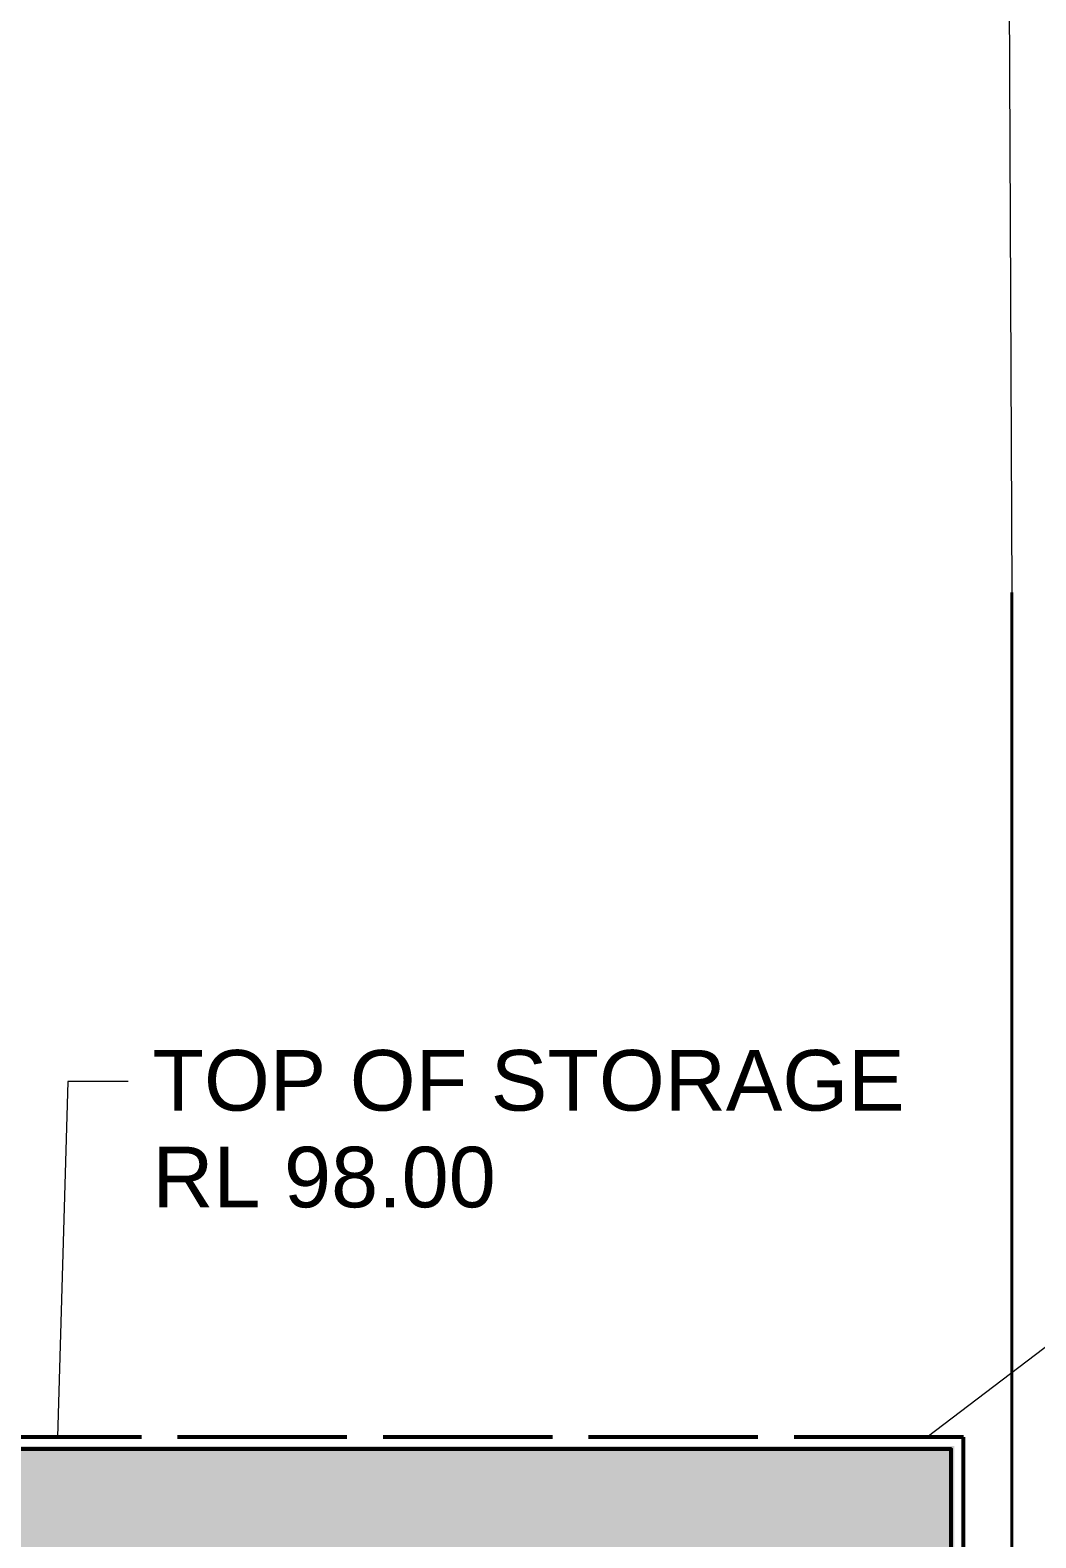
# Model space of a CAD drawing. Header units: millimetres. Extents: x -725 to 2194, y -1079 to 3179.
# Drawn here: x 612 to 1199, y 728 to 1608 of the extents above; entities that cross this region are included whole.
import ezdxf

# ---------------------------------------------------------------- set-up
doc = ezdxf.new("R2010")
doc.units = ezdxf.units.MM
doc.linetypes.add('DASH_99_21', pattern=[119.944444, 98.777778, -21.166667])
for name, color, linetype in [('ANNOTATIONS', 7, 'Continuous'), ('GEOFAB', 5, 'Continuous'), ('LEADERS', 7, 'Continuous'), ('MODULE_ART', 7, 'Continuous'), ('TANK', 7, 'Continuous')]:
    doc.layers.add(name, color=color, linetype=linetype)
doc.styles.add('ARIAL', font='arial.ttf')

# ---------------------------------------------------------------- blocks, each defined once
blk = doc.blocks.new('atlancube_face')
at = {"true_color": 0x000000}
blk.add_solid([(-1.79, -1.79), (1151.79, -1.79), (-1.79, 781.79), (1151.79, 781.79)], dxfattribs=at)

msp = doc.modelspace()

# ---------------------------------------------------------------- linework, layer by layer
at = {"layer": 'GEOFAB', "color": 6, "lineweight": 40}
msp.add_line((1185.28, -35.28), (1185.28, 1280), dxfattribs=at)
at = {"layer": 'GEOFAB', "color": 5, "linetype": 'DASH_99_21', "lineweight": 53}
msp.add_lwpolyline([(-7.06, -7.06), (1157.06, -7.06), (1157.06, 787.06), (-7.06, 787.06)], close=True, dxfattribs=at)
at = {"layer": 'LEADERS', "lineweight": 18}
for p, q in [((1178.22, 2962.75), (1185.28, 1280)), ((634.28, 994.49), (628.22, 787.06)), ((669.56, 994.49), (634.28, 994.49)), ((1409.43, 994.49), (1135.89, 787.06))]:
    msp.add_line(p, q, dxfattribs=at)
at = {"layer": 'TANK', "lineweight": 53}
msp.add_lwpolyline([(0, 0), (1150, 0), (1150, 780), (0, 780)], close=True, dxfattribs=at)

# ---------------------------------------------------------------- block references
at = {"layer": 'MODULE_ART'}
msp.add_blockref('atlancube_face', (0, 0), dxfattribs=at)

# ---------------------------------------------------------------- texts
at = {"layer": 'ANNOTATIONS', "style": 'ARIAL'}
for s, height, p in [('TOP OF STORAGE', 35.3624, (683.67, 977.56)), ('RL 98.00', 35.362, (683.67, 921.11))]:
    msp.add_text(s, height=height, dxfattribs=at).set_placement(p)

doc.saveas('drawing.dxf')
